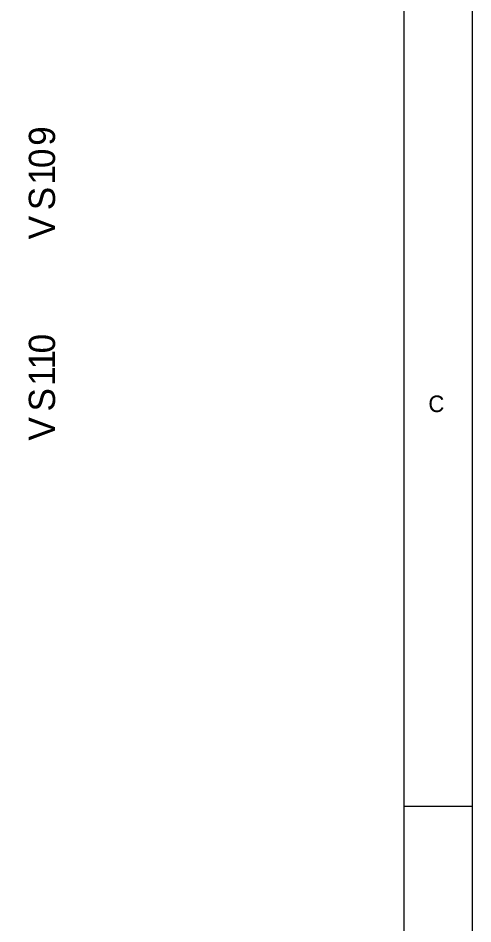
# Model space of a CAD drawing. Header units: millimetres. Extents: x 0 to 20.9, y 0 to 9.5.
# Drawn here: x 19.535 to 20.868, y 2.03 to 4.685 of the extents above; entities that cross this region are included whole.
import ezdxf

# ---------------------------------------------------------------- set-up
doc = ezdxf.new("R2010")
doc.units = ezdxf.units.MM
doc.header["$MEASUREMENT"] = 0
doc.layers.add('Sheet', color=255, linetype='Continuous')

msp = doc.modelspace()

# ---------------------------------------------------------------- linework, layer by layer
at = {"layer": 'Sheet', "const_width": 0.0039}
for points in [[(0.0008, 9.5), (0.0008, 0), (20.8661, 0), (20.8661, 9.5), (0.0008, 9.5), (0.0008, 9.5)], [(0.0008, 9.5), (20.8661, 9.5), (20.8661, 0), (0.0008, 0), (0.0008, 9.5)], [(0.2005, 9.2995), (0.2005, 0.1997), (20.6665, 0.1997), (20.6665, 9.2995), (0.2005, 9.2995), (0.2005, 9.2995)], [(0.2005, 9.2995), (20.6665, 9.2995), (20.6665, 0.1997), (0.2005, 0.1997), (0.2005, 9.2995)]]:
    msp.add_lwpolyline(points, close=True, dxfattribs=at)
msp.add_lwpolyline([(20.8661, 2.375), (20.6665, 2.375)], dxfattribs=at)

# ---------------------------------------------------------------- texts
at = {"layer": 'Sheet'}
for s, p in [('9', (19.6431, 4.3106)), ('0', (19.6431, 4.2454)), ('1', (19.6431, 4.197)), ('S', (19.6431, 4.1218)), ('V', (19.6431, 4.0366)), ('0', (19.6431, 3.7024)), ('1', (19.6431, 3.6556)), ('1', (19.6431, 3.6072)), ('S', (19.6431, 3.532)), ('V', (19.6431, 3.4468))]:
    msp.add_text(s, height=0.0769, rotation=90, dxfattribs=at).set_placement(p)
msp.add_text('C', height=0.0485, dxfattribs=at).set_placement((20.7375, 3.5303))

doc.saveas('drawing.dxf')
